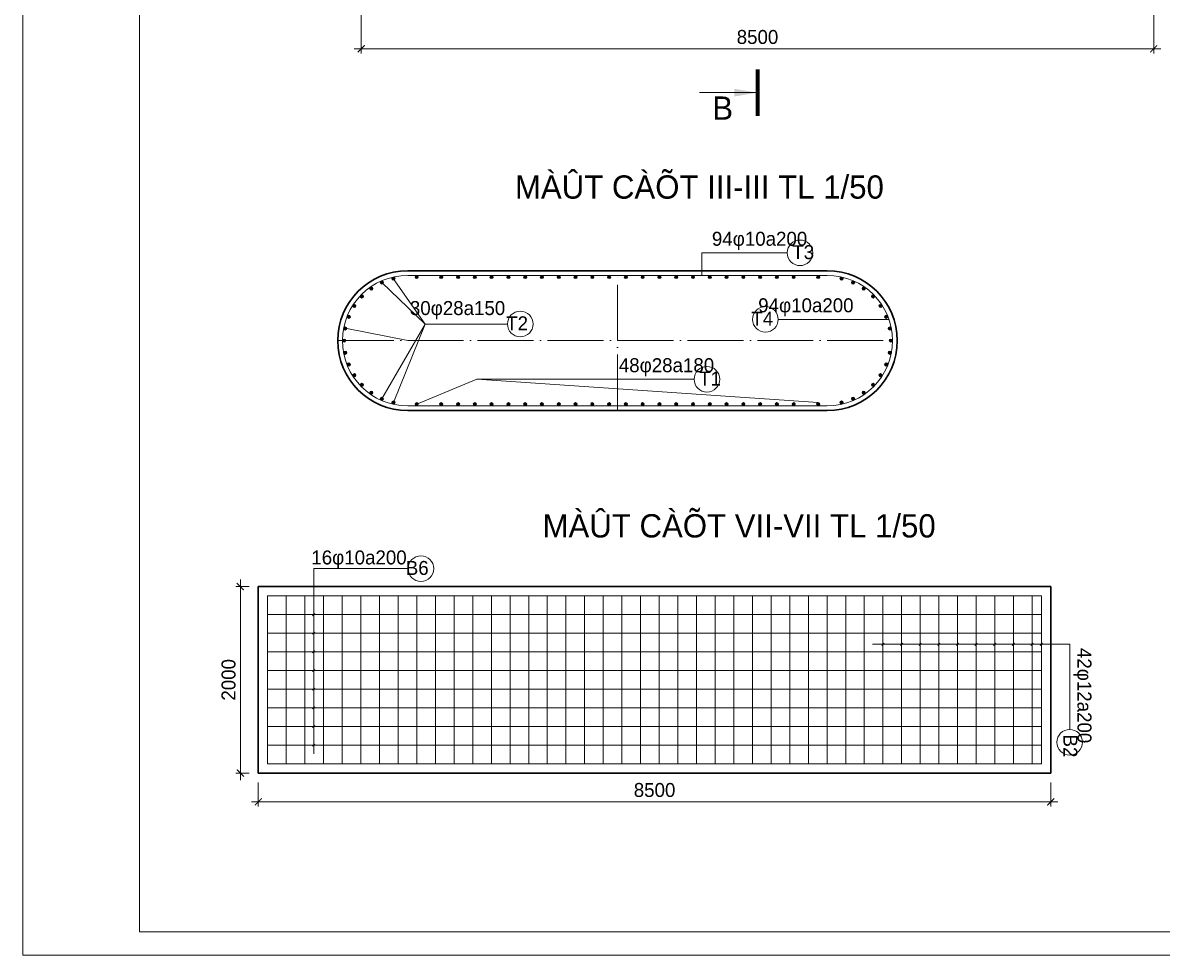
# Model space of a CAD drawing. Header units: millimetres. Extents: x -354608 to 492029, y -885357 to -234285.
# Drawn here: x 163934 to 176155, y -645689 to -635684 of the extents above; entities that cross this region are included whole.
import ezdxf

# ---------------------------------------------------------------- set-up
doc = ezdxf.new("R2010")
doc.units = ezdxf.units.MM
doc.header["$LTSCALE"] = 0.25
doc.header["$MEASUREMENT"] = 0
doc.header["$PDMODE"] = 34
doc.linetypes.add('ACAD_ISO04W100', pattern=[30, 24, -3, 0, -3])
doc.layers.get('0').update_dxf_attribs({"lineweight": 30})
for name, color, linetype, lineweight in [('!cat', 8, 'Continuous', 70), ('!coban', 142, 'Continuous', 30), ('!dim', 1, 'Continuous', 20), ('!manh', 21, 'Continuous', 20), ('!text', 130, 'Continuous', 20), ('!thep', 1, 'Continuous', 20), ('!Truc', 1, 'ACAD_ISO04W100', 20)]:
    doc.layers.add(name, color=color, linetype=linetype, lineweight=lineweight)
doc.styles.add('!dim(TL50)', font='VNswitzerlandcondlight.TTF', dxfattribs={"height": 150})
doc.styles.add('!mid(TL50)', font='VNswitzerlandcondlight.TTF', dxfattribs={"height": 250})
doc.styles.add('!small(TL50)', font='VNswitzerlandcondlight.TTF', dxfattribs={"height": 150})
doc.dimstyles.new('!TL1-50(50)', dxfattribs={"dimtxt": 150, "dimasz": 75, "dimexe": 50, "dimexo": 100, "dimgap": 50, "dimtad": 1, "dimdec": 0, "dimzin": 0, "dimdsep": 46, "dimtxsty": '!dim(TL50)', "dimblk": 'ARCHTICK', "dimcen": 1, "dimdle": 75, "dimclrd": 256, "dimclre": 256, "dimclrt": 256, "dimadec": 0, "dimazin": 0, "dimtfac": 1, "dimtdec": 0, "dimtix": 1, "dimtmove": 0, "dimatfit": 3, "dimfxl": 0, "dimfrac": 2, "dimtolj": 1, "dimtzin": 0, "dimlwd": -1, "dimlwe": -1, "dimarcsym": 0})
doc.dimstyles.new('!TL1-50(50)LE', dxfattribs={"dimtxt": 150, "dimasz": 250, "dimexe": 50, "dimexo": 100, "dimgap": 50, "dimtad": 1, "dimdec": 0, "dimzin": 0, "dimdsep": 46, "dimtxsty": '!dim(TL50)', "dimblk": 'ARCHTICK', "dimcen": 1, "dimdle": 75, "dimclrd": 256, "dimclre": 256, "dimclrt": 256, "dimadec": 0, "dimazin": 0, "dimtfac": 1, "dimtdec": 0, "dimtix": 1, "dimtmove": 0, "dimatfit": 3, "dimfxl": 0, "dimfrac": 2, "dimtolj": 1, "dimtzin": 0, "dimlwd": -1, "dimlwe": -1, "dimarcsym": 0})

# ---------------------------------------------------------------- blocks, each defined once
blk = doc.blocks.new('_ArchTick')
at = {"color": 0, "linetype": 'ByBlock', "const_width": 0.15}
blk.add_lwpolyline([(-0.5, -0.5), (0.5, 0.5)], dxfattribs=at)
blk = doc.blocks.new('*D845')
at = {"layer": '!dim'}
for p, q in [((167564, -632386), (167564, -636013)), ((176064, -632386), (176064, -636013)), ((167489, -635963), (176139, -635963))]:
    blk.add_line(p, q, dxfattribs=at)
at = {"layer": 'Defpoints', "color": 0}
for p in [(167564, -632286), (176064, -632286), (176064, -635963)]:
    blk.add_point(p, dxfattribs=at)
at = {"layer": '!dim', "xscale": 75, "yscale": 75, "zscale": 75, "rotation": 180}
blk.add_blockref('_ArchTick', (167564, -635963), dxfattribs=at)
at = {"layer": '!dim', "xscale": 75, "yscale": 75, "zscale": 75}
blk.add_blockref('_ArchTick', (176064, -635963), dxfattribs=at)
at = {"layer": '!dim', "insert": (171814, -635837), "char_height": 150, "attachment_point": 5, "style": '!dim(TL50)'}
blk.add_mtext('\\A1;8500', dxfattribs=at)
blk = doc.blocks.new('*D899')
at = {"layer": '!dim'}
for p, q in [((166460, -643834), (166460, -644094)), ((174960, -643834), (174960, -644094)), ((166385, -644044), (175035, -644044))]:
    blk.add_line(p, q, dxfattribs=at)
at = {"layer": 'Defpoints', "color": 0}
for p in [(166460, -643734), (174960, -643734), (174960, -644044)]:
    blk.add_point(p, dxfattribs=at)
at = {"layer": '!dim', "xscale": 75, "yscale": 75, "zscale": 75, "rotation": 180}
blk.add_blockref('_ArchTick', (166460, -644044), dxfattribs=at)
at = {"layer": '!dim', "xscale": 75, "yscale": 75, "zscale": 75}
blk.add_blockref('_ArchTick', (174960, -644044), dxfattribs=at)
at = {"layer": '!dim', "insert": (170710, -643917), "char_height": 150, "attachment_point": 5, "style": '!dim(TL50)'}
blk.add_mtext('\\A1;8500', dxfattribs=at)
blk = doc.blocks.new('*D900')
at = {"layer": '!dim'}
for p, q in [((166267, -641659), (166267, -643809)), ((166360, -641734), (166217, -641734)), ((166360, -643734), (166217, -643734))]:
    blk.add_line(p, q, dxfattribs=at)
at = {"layer": 'Defpoints', "color": 0}
for p in [(166460, -641734), (166267, -643734), (166460, -643734)]:
    blk.add_point(p, dxfattribs=at)
at = {"layer": '!dim', "xscale": 75, "yscale": 75, "zscale": 75}
for p, rotation in [((166267, -641734), 90), ((166267, -643734), 270)]:
    blk.add_blockref('_ArchTick', p, dxfattribs=dict(at, rotation=rotation))
at = {"layer": '!dim', "insert": (166141, -642734), "char_height": 150, "attachment_point": 5, "rotation": 90, "style": '!dim(TL50)'}
blk.add_mtext('\\A1;2000', dxfattribs=at)

msp = doc.modelspace()

# ---------------------------------------------------------------- hatches: boundary and pattern name
at = {"layer": '!thep'}
for points in [[(167926.2, -638429.3, 1), (167891.2, -638429.3, 1)], [(168175.8, -638411.9, 1), (168140.8, -638411.9, 1)], [(168439.7, -638411.9, 1), (168404.7, -638411.9, 1)], [(168619.7, -638411.9, 1), (168584.7, -638411.9, 1)], [(168799.7, -638411.9, 1), (168764.7, -638411.9, 1)], [(168979.7, -638411.9, 1), (168944.7, -638411.9, 1)], [(169159.7, -638411.9, 1), (169124.7, -638411.9, 1)], [(169339.7, -638411.9, 1), (169304.7, -638411.9, 1)], [(169519.7, -638411.9, 1), (169484.7, -638411.9, 1)], [(169699.7, -638411.9, 1), (169664.7, -638411.9, 1)], [(169879.7, -638411.9, 1), (169844.7, -638411.9, 1)], [(170059.7, -638411.9, 1), (170024.7, -638411.9, 1)], [(170239.7, -638411.9, 1), (170204.7, -638411.9, 1)], [(170419.7, -638411.9, 1), (170384.7, -638411.9, 1)], [(170599.7, -638411.9, 1), (170564.7, -638411.9, 1)], [(170779.7, -638411.9, 1), (170744.7, -638411.9, 1)], [(170959.7, -638411.9, 1), (170924.7, -638411.9, 1)], [(171139.7, -638411.9, 1), (171104.7, -638411.9, 1)], [(171319.7, -638411.9, 1), (171284.7, -638411.9, 1)], [(171499.7, -638411.9, 1), (171464.7, -638411.9, 1)], [(171679.7, -638411.9, 1), (171644.7, -638411.9, 1)], [(171859.7, -638411.9, 1), (171824.7, -638411.9, 1)], [(172039.7, -638411.9, 1), (172004.7, -638411.9, 1)], [(172219.7, -638411.9, 1), (172184.7, -638411.9, 1)], [(172483.5, -638411.9, 1), (172448.5, -638411.9, 1)], [(172733.2, -638429.3, 1), (172698.2, -638429.3, 1)], [(167688.2, -638535.3, 1), (167653.2, -638535.3, 1)], [(167802.1, -638470.9, 1), (167767.1, -638470.9, 1)], [(172857.3, -638470.9, 1), (172822.3, -638470.9, 1)], [(172971.1, -638535.3, 1), (172936.1, -638535.3, 1)], [(167588.7, -638620.2, 1), (167553.7, -638620.2, 1)], [(173070.6, -638620.2, 1), (173035.6, -638620.2, 1)], [(167507.3, -638722.6, 1), (167472.3, -638722.6, 1)], [(173152.1, -638722.6, 1), (173117.1, -638722.6, 1)], [(167446.9, -638838.7, 1), (167411.9, -638838.7, 1)], [(173212.5, -638838.7, 1), (173177.5, -638838.7, 1)], [(167409.7, -638964.1, 1), (167374.7, -638964.1, 1)], [(173249.6, -638964.1, 1), (173214.6, -638964.1, 1)], [(167397.2, -639094.4, 1), (167362.2, -639094.4, 1)], [(173262.2, -639094.4, 1), (173227.2, -639094.4, 1)], [(167409.7, -639224.6, 1), (167374.7, -639224.6, 1)], [(173249.6, -639224.6, 1), (173214.6, -639224.6, 1)], [(167446.9, -639350, 1), (167411.9, -639350, 1)], [(173212.5, -639350, 1), (173177.5, -639350, 1)], [(167507.3, -639466.1, 1), (167472.3, -639466.1, 1)], [(173152.1, -639466.1, 1), (173117.1, -639466.1, 1)], [(167588.7, -639568.5, 1), (167553.7, -639568.5, 1)], [(167688.2, -639653.4, 1), (167653.2, -639653.4, 1)], [(172971.1, -639653.4, 1), (172936.1, -639653.4, 1)], [(173070.6, -639568.5, 1), (173035.6, -639568.5, 1)], [(167802.1, -639717.8, 1), (167767.1, -639717.8, 1)], [(167926.2, -639759.4, 1), (167891.2, -639759.4, 1)], [(168175.8, -639776.9, 1), (168140.8, -639776.9, 1)], [(168439.7, -639776.9, 1), (168404.7, -639776.9, 1)], [(168619.7, -639776.9, 1), (168584.7, -639776.9, 1)], [(168799.7, -639776.9, 1), (168764.7, -639776.9, 1)], [(168979.7, -639776.9, 1), (168944.7, -639776.9, 1)], [(169159.7, -639776.9, 1), (169124.7, -639776.9, 1)], [(169339.7, -639776.9, 1), (169304.7, -639776.9, 1)], [(169519.7, -639776.9, 1), (169484.7, -639776.9, 1)], [(169699.7, -639776.9, 1), (169664.7, -639776.9, 1)], [(169879.7, -639776.9, 1), (169844.7, -639776.9, 1)], [(170059.7, -639776.9, 1), (170024.7, -639776.9, 1)], [(170239.7, -639776.9, 1), (170204.7, -639776.9, 1)], [(170419.7, -639776.9, 1), (170384.7, -639776.9, 1)], [(170599.7, -639776.9, 1), (170564.7, -639776.9, 1)], [(170779.7, -639776.9, 1), (170744.7, -639776.9, 1)], [(170959.7, -639776.9, 1), (170924.7, -639776.9, 1)], [(171139.7, -639776.9, 1), (171104.7, -639776.9, 1)], [(171319.7, -639776.9, 1), (171284.7, -639776.9, 1)], [(171499.7, -639776.9, 1), (171464.7, -639776.9, 1)], [(171679.7, -639776.9, 1), (171644.7, -639776.9, 1)], [(171859.7, -639776.9, 1), (171824.7, -639776.9, 1)], [(172039.7, -639776.9, 1), (172004.7, -639776.9, 1)], [(172219.7, -639776.9, 1), (172184.7, -639776.9, 1)], [(172483.5, -639776.9, 1), (172448.5, -639776.9, 1)], [(172733.2, -639759.4, 1), (172698.2, -639759.4, 1)], [(172857.3, -639717.8, 1), (172822.3, -639717.8, 1)]]:
    msp.add_hatch(color=256, dxfattribs=at).paths.add_polyline_path(points)

# ---------------------------------------------------------------- linework, layer by layer
at = {"layer": '!cat'}
msp.add_line((171814.3, -636183.5), (171814.3, -636683.5), dxfattribs=at)
at = {"layer": '!coban'}
for p, q in [((168062.2, -638344.4), (172562.2, -638344.4)), ((168062.2, -639844.4), (172562.2, -639844.4)), ((166459.7, -641733.8), (174959.7, -641733.8)), ((166459.7, -641733.8), (166459.7, -643733.8)), ((174959.7, -641733.8), (174959.7, -643733.8)), ((166459.7, -643733.8), (174959.7, -643733.8))]:
    msp.add_line(p, q, dxfattribs=at)
for centre, start, end in [((168062.2, -639094.4), 90, 270), ((172562.2, -639094.4), 270, 90)]:
    msp.add_arc(centre, 750, start, end, dxfattribs=at)
at = {"layer": '!manh'}
for p, q in [((163933.7, -615989), (163933.7, -645689)), ((165183.7, -616239), (165183.7, -645439)), ((171217.9, -638152.4), (172132.4, -638152.4)), ((171217.9, -638394.4), (171217.9, -638152.4)), ((167906.4, -638429.4), (168249.8, -638916.2)), ((167784.6, -638470.9), (168249.8, -638916.2)), ((168249.8, -638916.2), (167784.6, -639717.8)), ((168249.8, -638916.2), (167908.7, -639759.4)), ((168249.8, -638916.2), (169132.2, -638916.2)), ((173223.9, -638866.1), (172036.6, -638866.1)), ((168062.2, -639094.4), (167392.5, -638959.9)), ((168158.3, -639776.9), (168804.2, -639509)), ((168804.2, -639509), (172466, -639759.4)), ((168804.2, -639509), (171134.3, -639509)), ((167054.8, -641540.9), (167054.8, -643528)), ((168066.7, -641540.9), (167054.8, -641540.9)), ((167066.3, -642023.1), (167041.9, -642045.7)), ((167066.3, -642223.1), (167041.9, -642245.7)), ((173171.2, -642341.3), (173146.8, -642363.9)), ((173371.2, -642341.3), (173346.8, -642363.9)), ((173571.2, -642341.3), (173546.8, -642363.9)), ((173771.2, -642341.3), (173746.8, -642363.9)), ((173971.2, -642341.3), (173946.8, -642363.9)), ((174171.2, -642341.3), (174146.8, -642363.9)), ((174371.2, -642341.3), (174346.8, -642363.9)), ((174571.2, -642341.3), (174546.8, -642363.9)), ((174771.2, -642341.3), (174746.8, -642363.9)), ((174871.2, -642341.3), (174846.8, -642363.9)), ((167066.3, -642423.1), (167041.9, -642445.7)), ((173048.5, -642351.9), (175162.3, -642351.9)), ((175162.3, -642351.9), (175162.3, -643266.4)), ((167066.3, -642623.1), (167041.9, -642645.7)), ((167066.3, -642823.1), (167041.9, -642845.7)), ((167066.3, -643023.1), (167041.9, -643045.7)), ((167066.3, -643223.1), (167041.9, -643245.7)), ((167066.3, -643423.1), (167041.9, -643445.7)), ((165183.7, -645439), (214943.7, -645439)), ((163933.7, -645689), (215193.7, -645689))]:
    msp.add_line(p, q, dxfattribs=at)
for centre in [(172269.8, -638152.4), (169269.6, -638916.2), (171899.2, -638866.1), (171271.7, -639509), (168204.1, -641540.9), (175162.3, -643403.8)]:
    msp.add_circle(centre, 137.4, dxfattribs=at)
at = {"layer": '!thep'}
for p, q in [((168062.2, -638394.4), (172562.2, -638394.4)), ((168062.2, -639794.4), (172562.2, -639794.4)), ((166559.7, -641833.8), (174859.7, -641833.8)), ((166559.7, -641833.8), (166559.7, -643633.8)), ((166759.7, -641833.8), (166759.7, -643633.8)), ((166959.7, -641833.8), (166959.7, -643633.8)), ((167159.7, -641833.8), (167159.7, -643633.8)), ((167359.7, -641833.8), (167359.7, -643633.8)), ((167559.7, -641833.8), (167559.7, -643633.8)), ((167759.7, -641833.8), (167759.7, -643633.8)), ((167959.7, -641833.8), (167959.7, -643633.8)), ((168159.7, -641833.8), (168159.7, -643633.8)), ((168359.7, -641833.8), (168359.7, -643633.8)), ((168559.7, -641833.8), (168559.7, -643633.8)), ((168759.7, -641833.8), (168759.7, -643633.8)), ((168959.7, -641833.8), (168959.7, -643633.8)), ((169159.7, -641833.8), (169159.7, -643633.8)), ((169359.7, -641833.8), (169359.7, -643633.8)), ((169559.7, -641833.8), (169559.7, -643633.8)), ((169759.7, -641833.8), (169759.7, -643633.8)), ((169959.7, -641833.8), (169959.7, -643633.8)), ((170159.7, -641833.8), (170159.7, -643633.8)), ((170359.7, -641833.8), (170359.7, -643633.8)), ((170559.7, -641833.8), (170559.7, -643633.8)), ((170759.7, -641833.8), (170759.7, -643633.8)), ((170959.7, -641833.8), (170959.7, -643633.8)), ((171159.7, -641833.8), (171159.7, -643633.8)), ((171359.7, -641833.8), (171359.7, -643633.8)), ((171559.7, -641833.8), (171559.7, -643633.8)), ((171759.7, -641833.8), (171759.7, -643633.8)), ((171959.7, -641833.8), (171959.7, -643633.8)), ((172159.7, -641833.8), (172159.7, -643633.8)), ((172359.7, -641833.8), (172359.7, -643633.8)), ((172559.7, -641833.8), (172559.7, -643633.8)), ((172759.7, -641833.8), (172759.7, -643633.8)), ((172959.7, -641833.8), (172959.7, -643633.8)), ((173159.7, -641833.8), (173159.7, -643633.8)), ((173359.7, -641833.8), (173359.7, -643633.8)), ((173559.7, -641833.8), (173559.7, -643633.8)), ((173759.7, -641833.8), (173759.7, -643633.8)), ((173959.7, -641833.8), (173959.7, -643633.8)), ((174159.7, -641833.8), (174159.7, -643633.8)), ((174359.7, -641833.8), (174359.7, -643633.8)), ((174559.7, -641833.8), (174559.7, -643633.8)), ((174759.7, -641833.8), (174759.7, -643633.8)), ((174859.7, -641833.8), (174859.7, -643633.8)), ((166559.7, -642033.8), (174859.7, -642033.8)), ((166559.7, -642233.8), (174859.7, -642233.8)), ((166559.7, -642433.8), (174859.7, -642433.8)), ((166559.7, -642633.8), (174859.7, -642633.8)), ((166559.7, -642833.8), (174859.7, -642833.8)), ((166559.7, -643033.8), (174859.7, -643033.8)), ((166559.7, -643233.8), (174859.7, -643233.8)), ((166559.7, -643433.8), (174859.7, -643433.8)), ((166559.7, -643633.8), (174859.7, -643633.8))]:
    msp.add_line(p, q, dxfattribs=at)
for centre in [(167908.7, -638429.3), (168158.3, -638411.9), (168422.2, -638411.9), (168602.2, -638411.9), (168782.2, -638411.9), (168962.2, -638411.9), (169142.2, -638411.9), (169322.2, -638411.9), (169502.2, -638411.9), (169682.2, -638411.9), (169862.2, -638411.9), (170042.2, -638411.9), (170222.2, -638411.9), (170402.2, -638411.9), (170582.2, -638411.9), (170762.2, -638411.9), (170942.2, -638411.9), (171122.2, -638411.9), (171302.2, -638411.9), (171482.2, -638411.9), (171662.2, -638411.9), (171842.2, -638411.9), (172022.2, -638411.9), (172202.2, -638411.9), (172466, -638411.9), (172715.7, -638429.3), (167670.7, -638535.3), (167784.6, -638470.9), (172839.8, -638470.9), (172953.6, -638535.3), (167571.2, -638620.2), (173053.1, -638620.2), (167489.8, -638722.6), (173134.6, -638722.6), (167429.4, -638838.7), (173195, -638838.7), (167392.2, -638964.1), (173232.1, -638964.1), (167379.7, -639094.4), (173244.7, -639094.4), (167392.2, -639224.6), (173232.1, -639224.6), (167429.4, -639350), (173195, -639350), (167489.8, -639466.1), (173134.6, -639466.1), (167571.2, -639568.5), (167670.7, -639653.4), (172953.6, -639653.4), (173053.1, -639568.5), (167784.6, -639717.8), (167908.7, -639759.4), (168158.3, -639776.9), (168422.2, -639776.9), (168602.2, -639776.9), (168782.2, -639776.9), (168962.2, -639776.9), (169142.2, -639776.9), (169322.2, -639776.9), (169502.2, -639776.9), (169682.2, -639776.9), (169862.2, -639776.9), (170042.2, -639776.9), (170222.2, -639776.9), (170402.2, -639776.9), (170582.2, -639776.9), (170762.2, -639776.9), (170942.2, -639776.9), (171122.2, -639776.9), (171302.2, -639776.9), (171482.2, -639776.9), (171662.2, -639776.9), (171842.2, -639776.9), (172022.2, -639776.9), (172202.2, -639776.9), (172466, -639776.9), (172715.7, -639759.4), (172839.8, -639717.8)]:
    msp.add_circle(centre, 17.5, dxfattribs=at)
for centre, start, end in [((168062.2, -639094.4), 90, 270), ((172562.2, -639094.4), 270, 90)]:
    msp.add_arc(centre, 700, start, end, dxfattribs=at)
at = {"layer": '!Truc', "ltscale": 100}
for p, q in [((170312.2, -639844.4), (170312.2, -638344.4)), ((167312.2, -639094.4), (173312.2, -639094.4))]:
    msp.add_line(p, q, dxfattribs=at)

# ---------------------------------------------------------------- texts
at = {"layer": '!text'}
for s, insert, char_height, width, attachment_point, style in [('B', (171329.1, -636474.2), 250, 681.754, 1, '!mid(TL50)'), ('MÀÛT CÀÕT III-III TL 1/50', (169212.6, -637321.1), 250, 7378.529, 1, '!mid(TL50)'), ('94{\\fSymbol|b0|i0|c2|p18;f}10a200', (171324.9, -637926.4), 150, 3198.424, 1, '!small(TL50)'), ('T3', (172186.9, -638070), 150, 1232.059, 1, '!small(TL50)'), ('30{\\fSymbol|b0|i0|c2|p18;f}28a150', (169108.1, -638669.9), 150, 3198.424, 3, '!small(TL50)'), ('94{\\fSymbol|b0|i0|c2|p18;f}10a200', (172844.2, -638640.1), 150, 3198.424, 3, '!small(TL50)'), ('T4', (171982.2, -638783.6), 150, 1232.059, 3, '!small(TL50)'), ('T2', (169352.6, -638833.7), 150, 1232.059, 3, '!small(TL50)'), ('48{\\fSymbol|b0|i0|c2|p18;f}28a180', (170326.7, -639283), 150, 3198.424, 1, '!small(TL50)'), ('T1', (171188.7, -639426.6), 150, 1232.059, 1, '!small(TL50)'), ('MÀÛT CÀÕT VII-VII TL 1/50', (169508.5, -640956.5), 250, 7378.529, 1, '!mid(TL50)'), ('16{\\fSymbol|b0|i0|c2|p18;f}10a200', (168051, -641345.6), 150, 3198.424, 3, '!small(TL50)'), ('B6', (168287, -641458.4), 150, 1232.059, 3, '!small(TL50)')]:
    msp.add_mtext(s, dxfattribs=dict(at, insert=insert, char_height=char_height, width=width, attachment_point=attachment_point, style=style))
at = {"layer": '!text', "char_height": 150, "attachment_point": 1, "rotation": 270, "style": '!small(TL50)'}
for s, insert, width in [('42{\\fSymbol|b0|i0|c2|p18;f}12a200', (175396, -642392), 3198.424), ('B2', (175244.8, -643320.9), 1232.059)]:
    msp.add_mtext(s, dxfattribs=dict(at, insert=insert, width=width))

# ---------------------------------------------------------------- dimensions: what is measured, and where the dimension line sits
at = {"layer": '!dim'}
for base, p1, p2, picture, middle in [((176064.3, -635963), (167564.3, -632285.5), (176064.3, -632285.5), '*D845', (171814.3, -635836.6)), ((174959.7, -644043.9), (166459.7, -643733.8), (174959.7, -643733.8), '*D899', (170709.7, -643917.4))]:
    dim = msp.add_linear_dim(base=base, p1=p1, p2=p2, dimstyle='!TL1-50(50)', dxfattribs=at)
    dim.commit()
    dim.dimension.update_dxf_attribs({"geometry": picture, "text_midpoint": middle})
dim = msp.add_linear_dim(base=(166267, -643733.8), p1=(166459.7, -641733.8), p2=(166459.7, -643733.8), angle=90, dimstyle='!TL1-50(50)', dxfattribs=at)
dim.commit()
dim.dimension.update_dxf_attribs({"geometry": '*D900', "text_midpoint": (166140.6, -642733.8)})

# ---------------------------------------------------------------- leaders
msp.add_leader([(171814.3, -636433.5), (171193.3, -636433.5)], dimstyle='!TL1-50(50)LE', override={"dimgap": 50, "dimtad": 0}, dxfattribs=at)

doc.saveas('drawing.dxf')
